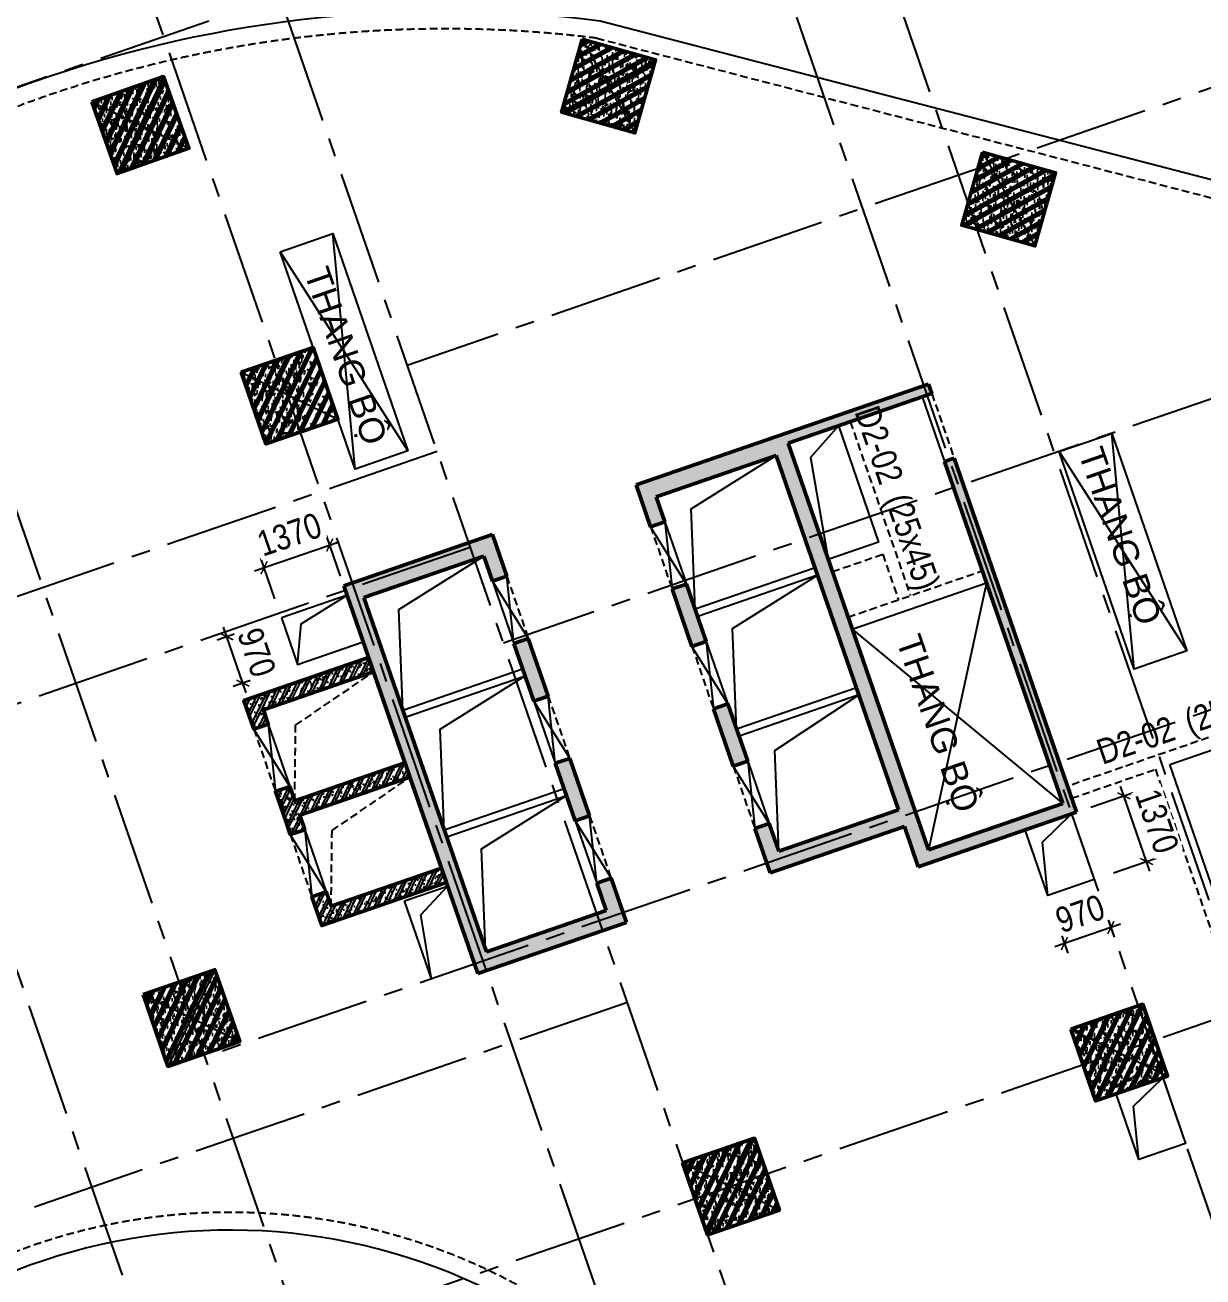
# Model space of a CAD drawing. Header units: millimetres. Extents: x -340714 to 2967022, y -655653 to 62.
# Drawn here: x 1099179 to 1122412, y -313476 to -288770 of the extents above; entities that cross this region are included whole.
import ezdxf
from ezdxf.enums import TextEntityAlignment as Align

# ---------------------------------------------------------------- set-up
doc = ezdxf.new("R2010")
doc.units = ezdxf.units.MM
doc.header["$LTSCALE"] = 100
doc.header["$PDMODE"] = 32
doc.header["$PDSIZE"] = 2.5
doc.linetypes.add('CENTER2', pattern=[1.125, 0.75, -0.125, 0.125, -0.125])
doc.linetypes.add('DASHED', pattern=[4.5, 3, -1.5])
for name, color, linetype in [('A-GLAZ', 135, 'Continuous'), ('ccu11-Khuat', 9, 'DASHED'), ('ccu11-Thay', 7, 'Continuous'), ('ccu12-Hatch', 250, 'Continuous'), ('ccu12-Manh', 8, 'Continuous'), ('ccu12-Text', 31, 'Continuous'), ('ccu12-Truc', 13, 'CENTER2'), ('KC2-DIM', 251, 'Continuous'), ('KT-Hatch', 251, 'Continuous'), ('xref.asix of  podium$0$xref.asix of  podium$0$KT-Hatch', 251, 'Continuous')]:
    doc.layers.add(name, color=color, linetype=linetype)
for name, color, linetype, lineweight in [('ccu12-Tencaukien', 9, 'Continuous', 15), ('KT-Net cot vach', 6, 'Continuous', 50), ('ST_MBDV Cot vach 220805$0$Xref_ST_MBDV Cot vach 30.7.2022$0$KT-Net cot vach', 6, 'Continuous', 50), ('xref.asix of  podium$0$xref.asix of  podium$0$ST_MBDV Cot vach 220805$0$KT-Net cot vach', 6, 'Continuous', 50)]:
    doc.layers.add(name, color=color, linetype=linetype, lineweight=lineweight)
doc.styles.add('Arial', font='arial.ttf', dxfattribs={"width": 0.7})
doc.styles.add('Arial Narrow', font='ARIALN.TTF')
doc.dimstyles.new('ccu12-200', dxfattribs={"dimscale": 200, "dimtxt": 2.5, "dimasz": 1, "dimexe": 1, "dimexo": 2, "dimgap": 1, "dimtad": 1, "dimdec": 0, "dimrnd": 5, "dimdsep": 46, "dimtxsty": 'Arial Narrow', "dimblk": 'ARCHTICK', "dimcen": -1, "dimdle": 1, "dimclrd": 256, "dimclre": 256, "dimclrt": 3, "dimadec": 0, "dimazin": 2, "dimtfac": 0.1, "dimtdec": 0, "dimtmove": 0, "dimatfit": 1, "dimldrblk": 'ARCHTICK', "dimfxl": 1, "dimtvp": 0.8333333333333334, "dimtolj": 1, "dimtzin": 12, "dimarcsym": 0})
pattern_1 = [(49.99999999999999, (550, -550), (286.9040730403014, -25.10085399303804), [30, -330]), (355, (550, -550), (-55.50053344520001, 300.8768534800047), [24, -264]), (100.4514, (573.908672, -552.091736), (231.4037526856086, 275.7758168243814), [25.496076, -280.4568448]), (46.18420000000001, (550, -470), (426.8964194502578, -66.20760573160723), [45, -495]), (96.6356, (585.574698, -475.5173228), (373.8650822194813, 389.6471483601767), [38.2441152, -420.6852]), (351.1842, (550, -470), (373.8647780534509, 389.6474403701299), [36, -396]), (21, (590, -490), (238.7628208473847, -161.0475562661355), [30, -330]), (326.0000000000001, (590, -490), (97.32613276863269, 290.0600180187412), [24, -264]), (71.4514, (609.8968932, -503.4206424), (336.089051432596, 129.012198683981), [25.496076, -280.4568448]), (37.50000000000001, (550, -550), (4.863942126916267, 133.1575415325246), [0, -260.8, 0, -268, 0, -265]), (7.499999999999999, (550, -550), (105.2278149768594, 157.7646847529441), [0, -152.8, 0, -254.8, 0, -101]), (327.5, (460.8, -550), (213.5289744689636, -9.021948693751902), [0, -100, 0, -312, 0, -414]), (317.5, (420.8, -550), (233.2744677369545, 40.04199293292709), [0, -130, 0, -207.2, 0, -294]), (45, (550, -550), (-120.2081528017131, 120.2081528017131), []), (45, (550, -501), (-120.2081528017131, 120.2081528017131), [])]

# ---------------------------------------------------------------- blocks, each defined once
blk = doc.blocks.new('Grid-ST-flat-3')
at = {"layer": 'ccu12-Truc', "ltscale": 30}
for p, q in [((354060.2251921427, -35261.67722702224), (370215.9049475128, -82056.07930523856)), ((352169.7243788355, -35914.36909527634), (368325.4041342058, -82708.77117349271)), ((369404.6687134803, -36752.1382002916), (304555.4537775333, -59141.20830987486)), ((343189.8455156268, -39014.65546948351), (361219.3016763728, -91236.39007851167)), ((340897.6132794917, -39806.04435974167), (359986.9050177329, -95097.55833493307)), ((335415.1609209013, -41698.85077767865), (354504.4526594841, -96990.36475386203)), ((332626.6722212732, -42661.57128335354), (351715.9639600302, -97953.08526004129)), ((371917.5285306431, -44030.56765644263), (347796.6934022299, -52358.24085405765)), ((373810.3320323362, -49513.02102186111), (349695.2078323849, -57838.72253210987)), ((348389.8671523776, -54057.7060485669), (307655.7401533651, -68121.08717252291)), ((375703.1355340295, -54995.47438727947), (343807.6216429826, -66007.34088114498)), ((349042.5590209738, -55948.20686175592), (308308.4320219613, -70011.58798571193)), ((377595.9390357226, -60477.92775269795), (312746.7367284152, -82866.99351539748)), ((352142.8453968058, -64928.08572440384), (311408.718397793, -78991.46684835991))]:
    blk.add_line(p, q, dxfattribs=at)
blk = doc.blocks.new('LOI-B2-T1-PN')
at = {"layer": 'xref.asix of  podium$0$xref.asix of  podium$0$KT-Hatch'}
h = blk.add_hatch(dxfattribs=at)
h.set_pattern_fill('BTCT', color=256, scale=40)
h.set_pattern_definition([(49.99999999999999, (106559.8543703834, -42147.03074568091), (286.9040730403014, -25.10085399303804), [30, -330]), (355, (106559.8543703834, -42147.03074568091), (-55.50053344520001, 300.8768534800047), [24, -264]), (100.4514, (106583.7630423828, -42149.12248168094), (231.4037526856086, 275.7758168243814), [25.496076, -280.4568448]), (46.18420000000001, (106559.8543703834, -42067.03074568091), (426.8964194502578, -66.20760573160723), [45, -495]), (96.6356, (106595.4290683827, -42072.54806848092), (373.8650822194813, 389.6471483601767), [38.2441152, -420.6852]), (351.1842, (106559.8543703834, -42067.03074568091), (373.8647780534509, 389.6474403701299), [36, -396]), (21, (106599.8543703834, -42087.03074568091), (238.7628208473847, -161.0475562661355), [30, -330]), (326.0000000000001, (106599.8543703834, -42087.03074568091), (97.32613276863269, 290.0600180187412), [24, -264]), (71.4514, (106619.751263583, -42100.45138808095), (336.089051432596, 129.012198683981), [25.496076, -280.4568448]), (37.50000000000001, (106559.8543703834, -42147.03074568091), (4.863942126916267, 133.1575415325246), [0, -260.8, 0, -268, 0, -265]), (7.499999999999999, (106559.8543703834, -42147.03074568091), (105.2278149768594, 157.7646847529441), [0, -152.8, 0, -254.8, 0, -101]), (327.5, (106470.6543703842, -42147.03074568091), (213.5289744689636, -9.021948693751902), [0, -100, 0, -312, 0, -414]), (317.5, (106430.6543703842, -42147.03074568091), (233.2744677369545, 40.04199293292709), [0, -130, 0, -207.2, 0, -294]), (45, (106559.8543703834, -42147.03074568091), (-106.0660171779821, 106.0660171779821), []), (45, (106630.5650483834, -42147.03074568091), (-106.0660171779821, 106.0660171779821), [])])
h.paths.add_polyline_path([(49433.6539253759, 3363.971816275036), (49622.70400670532, 3429.241003099829), (52034.40045988176, -3556.159502078313), (48915.07411792118, -4633.101084687049), (48640.94353325653, -3839.090743097011), (45994.24239462416, -4752.85935864388), (45691.49887049559, -3875.972566526849), (45975.07399249251, -3778.068786289543), (46163.59643967624, -4324.117936077528), (48526.72245631355, -3508.253100767964), (46111.76254379738, 3486.599908476695), (43748.63652716007, 2670.735073167132), (43919.09460751142, 2177.008775634924), (43635.51948551449, 2079.104995397851), (43350.84032822016, 2903.668935258873), (49116.86780881311, 4894.379133414477), (49182.13699563954, 4705.32905208366), (46346.38577567588, 3726.291249711998), (49117.0627563874, -4298.884702786105), (51763.76389501977, -3385.116087239236)])
h.paths.add_polyline_path([(45550.82427813101, -2549.2432576383), (45267.24915613409, -2647.147037875606), (44875.63403518673, -1512.846549890004), (45159.20915718179, -1414.942769652931)], flags=17)
h.paths.add_polyline_path([(44734.95944282028, -186.1172410016879), (44451.38432082522, -284.0210212389939), (44059.769199876, 850.2794667466078), (44343.34432187292, 948.1832469836809)], flags=17)
h.paths.add_polyline_path([(42855.74765053194, -4855.010368898511), (42572.17252853501, -4952.914149135584), (42759.82144065562, -5496.433132962091), (40396.69542402017, -6312.297968271887), (37981.73551150213, 682.555040972773), (40344.86152813944, 1498.419876282569), (40516.19314355392, 1002.163412788883), (40799.76826555084, 1100.067193025956), (40514.21557319339, 1927.161298848689), (37583.93931256409, 915.4889030647464), (40227.34137896623, -6741.039390838239), (43157.61763959553, -5729.366995054064)])
h.paths.add_polyline_path([(42431.49793617043, -3626.184840247501), (42147.92281417351, -3724.088620484574), (41756.30769322615, -2589.788132498972), (42039.88281522121, -2491.884352261899)], flags=17)
h.paths.add_polyline_path([(41615.63310086157, -1263.058823610656), (41332.05797886464, -1360.962603847962), (40940.44285791542, -226.6621158623602), (41224.01797991234, -128.7583356250543)], flags=17)
at = {"ltscale": 0.5}
for points in [[(47338.89869169029, 4068.954476753715), (48131.91931109934, 1771.995990066498), (47139.40639508481, 1429.33276302478)], [(46878.6754889877, 1265.261452838255), (44515.54947235039, 449.3966175308451)], [(46927.62737910624, 1123.473891840084), (44564.50136246951, 307.6090565305785)], [(47612.56603217928, 58.84123054385418), (50259.30912839307, 972.4882855381584)], [(38748.64845669374, -1538.783414665668), (41111.77447333024, -722.918579354824)], [(38797.6003468124, -1680.570975663897), (41160.72636344936, -864.7061403541593)], [(47694.5403242968, -1097.86456379859), (45331.41430765949, -1913.729399106058)], [(47743.49221441534, -1239.652124796819), (45380.36619777861, -2055.516960106383)], [(39564.51329200342, -3901.909431302338), (41927.63930863992, -3086.044595991494)], [(39613.46518212208, -4043.696992300509), (41976.59119875904, -3227.832156990771)]]:
    blk.add_lwpolyline(points, dxfattribs=at)
at = {"layer": 'ccu11-Khuat', "ltscale": 0.5}
blk.add_line((47575.21129335393, 4150.540960284707), (48759.82455109793, 719.3471057733987), dxfattribs=at)
at = {"layer": 'ccu11-Khuat', "color": 6, "ltscale": 0.5}
for points in [[(49182.13699563779, 4705.32905208302), (49622.70400670532, 3429.241003099829)], [(43635.51948551554, 2079.104995394358), (44059.76919987681, 850.2794667433482)], [(40799.76826555084, 1100.067193025956), (41224.01797991234, -128.7583356250543)], [(44451.38432082545, -284.021021238761), (44875.63403518684, -1512.846549889771)], [(41615.63310086331, -1263.058823609666), (42039.88281522482, -2491.884352260677)], [(45267.2491561342, -2647.147037875839), (45691.49887049431, -3875.972566527314)], [(42431.49793617043, -3626.184840247501), (42855.74765053194, -4855.010368898511)]]:
    blk.add_lwpolyline(points, dxfattribs=at)
at = {"layer": 'ccu11-Khuat', "ltscale": 0.5}
for points in [[(47220.99287861574, 1193.020161361084), (48213.49494131166, 1535.679641314899), (48523.45610908035, 637.753493136086)], [(47530.99040205299, 295.1575790462084), (50177.73349826678, 1208.804634040513)]]:
    blk.add_lwpolyline(points, dxfattribs=at)
at = {"layer": 'ccu11-Thay', "color": 6, "ltscale": 0.5}
for points in [[(48993.08691430825, 4640.059865258751), (49433.6539253759, 3363.971816275036)], [(43919.09460751223, 2177.00877563213), (44343.34432187374, 948.1832469808869)], [(40516.19314355392, 1002.163412788883), (40940.44285791542, -226.6621158623602)], [(44734.95944282215, -186.1172410009895), (45159.20915718377, -1414.942769652233)], [(41332.05797886639, -1360.96260384674), (41756.30769322789, -2589.788132497983)], [(45550.82427813089, -2549.243257638416), (45975.07399249123, -3778.068786290009)], [(42147.92281417351, -3724.088620484574), (42572.17252853501, -4952.914149135817)]]:
    blk.add_lwpolyline(points, dxfattribs=at)
at = {"layer": 'ccu12-Manh', "ltscale": 0.5}
for points in [[(47338.89869286143, 4068.954477158084), (46789.07728632737, 3442.4951602121), (47139.40639186185, 1429.332772359427)], [(44515.54947235144, 449.3966175284586), (44435.81742290547, 2433.754679562117), (46111.76254379726, 3486.599908476754)], [(38748.64845669363, -1538.783414665726), (38668.91640724766, 445.5746473679319), (40344.86152813944, 1498.419876282569)], [(45331.41430766054, -1913.729399108444), (45251.68225821457, 70.62866292521358), (46927.62737910636, 1123.473891839851)], [(50259.30897807376, 972.4882336484152), (49117.0627563874, -4298.884702786105)], [(47612.76617613004, 58.91031958063832), (51763.76389501977, -3385.116087239236)], [(39564.51329200331, -3901.909431302396), (39484.78124255734, -1917.551369268738), (41160.72636344912, -864.7061403541011)], [(46163.59643967694, -4324.117936080089), (46083.86439023097, -2339.759874046431), (47743.4922144158, -1239.652124796703)], [(40380.37812731275, -6265.035447939124), (40300.64607786678, -4280.677385905467), (41976.59119875857, -3227.832156990829)]]:
    blk.add_lwpolyline(points, dxfattribs=at)
at = {"layer": 'KC2-DIM', "ltscale": 0.5}
for points in [[(44343.3443218735, 948.1832469813526), (43635.51948551519, 2079.104995394708)], [(43919.094607512, 2177.008775632479), (44059.76919987658, 850.2794667436974)], [(40516.19314355392, 1002.163412788883), (41224.01797991246, -128.7583356250543)], [(40940.44285791542, -226.6621158623602), (40799.76826555096, 1100.067193025956)], [(44734.95944282203, -186.1172410005238), (44875.63403518661, -1512.846549889422)], [(45159.20915718342, -1414.942769651767), (44451.38432082511, -284.0210212384118)], [(41332.05797886325, -1360.962603847729), (42039.88281522179, -2491.884352261666)], [(41756.30769322475, -2589.788132498972), (41615.63310086029, -1263.058823610656)], [(45975.07399249112, -3778.068786289659), (45267.24915613385, -2647.147037875489)], [(45550.82427813066, -2549.243257637951), (45691.49887049408, -3875.972566526965)], [(42572.1725285307, -4952.914149136806), (42431.49793616624, -3626.18484024849)], [(42147.9228141692, -3724.088620485563), (42855.74765052774, -4855.0103688995)]]:
    blk.add_lwpolyline(points, dxfattribs=at)
at = {"layer": 'xref.asix of  podium$0$xref.asix of  podium$0$ST_MBDV Cot vach 220805$0$KT-Net cot vach', "extrusion": (-3.35282951705558e-09, 1.998521292752062e-08, 0.9999999999999999)}
for p, q in [((49116.86780881311, 4894.379133414477), (43350.84032822016, 2903.668935258873)), ((49182.13699563954, 4705.32905208366), (46346.38577567588, 3726.291249711998)), ((46346.38577567588, 3726.291249711998), (49117.0627563874, -4298.884702786105)), ((46111.76254379738, 3486.599908476695), (43748.63652716007, 2670.735073167132)), ((48526.72245631355, -3508.253100767964), (46111.76254379738, 3486.599908476695)), ((51763.76389501977, -3385.116087239236), (49433.6539253759, 3363.971816275036)), ((52034.40045988176, -3556.159502078313), (49622.70400670532, 3429.241003099829)), ((40514.21557319339, 1927.161298848689), (37583.93931256409, 915.4889030647464)), ((40799.76826555084, 1100.067193025956), (40514.21557319339, 1927.161298848689)), ((40344.86152813944, 1498.419876282569), (37981.73551150213, 682.555040972773)), ((40516.19314355392, 1002.163412788883), (40344.86152813944, 1498.419876282569)), ((37583.93931256409, 915.4889030647464), (40227.34137896623, -6741.039390838239)), ((37981.73551150213, 682.555040972773), (40396.69542402017, -6312.297968271887)), ((49117.0627563874, -4298.884702786105), (51763.76389501977, -3385.116087239236)), ((46163.59643967624, -4324.117936077528), (48526.72245631355, -3508.253100767964)), ((48915.07411792118, -4633.101084687049), (52034.40045988176, -3556.159502078313)), ((45691.49887049559, -3875.972566526849), (45994.24239462416, -4752.85935864388)), ((45975.07399249251, -3778.068786289543), (46163.59643967624, -4324.117936077528)), ((45994.24239462416, -4752.85935864388), (48640.94353325653, -3839.090743097011)), ((48915.07411792118, -4633.101084687049), (48640.94353325653, -3839.090743097011)), ((43157.61763959553, -5729.366995054064), (42855.74765053194, -4855.010368898511)), ((42759.82144065562, -5496.433132962091), (42572.17252853501, -4952.914149135584)), ((40396.69542402017, -6312.297968271887), (42759.82144065562, -5496.433132962091)), ((40227.34137896623, -6741.039390838239), (43157.61763959553, -5729.366995054064))]:
    blk.add_line(p, q, dxfattribs=at)
at = {"layer": 'xref.asix of  podium$0$xref.asix of  podium$0$ST_MBDV Cot vach 220805$0$KT-Net cot vach', "color": 6, "extrusion": (-3.35282951705558e-09, 1.998521292752062e-08, 0.9999999999999999)}
for p, q in [((49182.13699563954, 4705.32905208366), (49116.86780881311, 4894.379133414477)), ((43350.84032822016, 2903.668935258873), (43635.51948551449, 2079.104995397851)), ((43748.63652716007, 2670.735073167132), (43919.09460751142, 2177.008775634924)), ((44059.769199876, 850.2794667466078), (44451.38432082522, -284.0210212389939)), ((44343.34432187292, 948.1832469836809), (44734.95944282028, -186.1172410016879)), ((41332.05797886464, -1360.962603847962), (40940.44285791542, -226.6621158623602)), ((41615.63310086157, -1263.058823610656), (41224.01797991234, -128.7583356250543)), ((45159.20915718179, -1414.942769652931), (45550.82427813101, -2549.2432576383)), ((44875.63403518673, -1512.846549890004), (45267.24915613409, -2647.147037875606)), ((42147.92281417351, -3724.088620484574), (41756.30769322615, -2589.788132498972)), ((42431.49793617043, -3626.184840247501), (42039.88281522121, -2491.884352261899))]:
    blk.add_line(p, q, dxfattribs=at)
at = {"layer": 'xref.asix of  podium$0$xref.asix of  podium$0$ST_MBDV Cot vach 220805$0$KT-Net cot vach', "color": 6}
for p, q in [((49433.6539253759, 3363.971816275036), (49622.70400670532, 3429.241003099829)), ((43919.09460751142, 2177.008775634924), (43635.51948551449, 2079.104995397851)), ((40799.76826555084, 1100.067193025956), (40516.19314355392, 1002.163412788883)), ((44343.34432187292, 948.1832469836809), (44059.769199876, 850.2794667466078)), ((41224.01797991234, -128.7583356250543), (40940.44285791542, -226.6621158623602)), ((44734.95944282028, -186.1172410016879), (44451.38432082522, -284.0210212389939)), ((41615.63310086157, -1263.058823610656), (41332.05797886464, -1360.962603847962)), ((45159.20915718179, -1414.942769652931), (44875.63403518673, -1512.846549890004)), ((42039.88281522121, -2491.884352261899), (41756.30769322615, -2589.788132498972)), ((45550.82427813101, -2549.2432576383), (45267.24915613409, -2647.147037875606)), ((42431.49793617043, -3626.184840247501), (42147.92281417351, -3724.088620484574)), ((42855.74765053194, -4855.010368898511), (42572.17252853501, -4952.914149135584))]:
    blk.add_line(p, q, dxfattribs=at)
at = {"layer": 'xref.asix of  podium$0$xref.asix of  podium$0$ST_MBDV Cot vach 220805$0$KT-Net cot vach'}
blk.add_line((45975.07399249251, -3778.068786289543), (45691.49887049559, -3875.972566526849), dxfattribs=at)
blk = doc.blocks.new('LOI-KD-PN')
at = {"layer": 'KT-Hatch'}
h = blk.add_hatch(dxfattribs=at)
h.set_pattern_fill('BTCT', color=256, scale=40, angle=19.0471379539965)
h.set_pattern_definition([(69.04713795399645, (-1438.872973347316, -2076.931861215679), (279.3877533547662, 69.903385280477), [29.99999999999995, -329.9999999999992]), (14.04713795399642, (-1438.872973347316, -2076.931861215679), (-150.6518396180941, 266.2915946709811), [23.99999999999998, -263.9999999999996]), (119.4985379539964, (-1415.590661877999, -2071.106577622413), (128.7361747717527, 336.1948768307957), [25.49607599999999, -280.4568447999998]), (65.2313379539965, (-1464.980648078723, -2001.311828683713), (425.1305970221304, 76.73314454503654), [45, -495]), (115.6827379539964, (-1429.553094464587, -1994.917422253522), (226.2363583837528, 490.3234749361438), [38.24411519999982, -420.6851999999986]), (10.23133795399642, (-1464.980648078723, -2001.311828683713), (226.2359755744279, 490.3236516953235), [35.99999999999979, -395.9999999999983]), (40.04713795399648, (-1420.643713129917, -2007.16299945116), (278.2478686892407, -74.31099224333835), [30, -330]), (345.0471379539965, (-1420.643713129917, -2007.16299945116), (-2.662340959559013, 305.9413376994765), [24, -264]), (90.49853795399622, (-1397.456394660519, -2013.355596939393), (275.5857060422185, 231.6301287124563), [25.496076, -280.4568447999999]), (56.54713795399648, (-1438.872973347316, -2076.931861215679), (-38.85777900570817, 127.4545480190627), [0, -260.7999999999999, 0, -267.9999999999999, 0, -264.9999999999999]), (26.54713795399645, (-1438.872973347316, -2076.931861215679), (47.98077147784923, 183.4678019936752), [0, -152.8, 0, -254.8, 0, -101]), (346.5471379539965, (-1523.189309620531, -2106.041918540839), (204.7826262224386, 61.15631196729441), [0, -99.99999999999955, 0, -311.9999999999982, 0, -413.9999999999982]), (336.5471379539965, (-1560.999325886602, -2119.095755906426), (207.4352439007965, 113.9778841873155), [0, -129.9999999999998, 0, -207.1999999999998, 0, -293.9999999999995]), (64.04713795399645, (-1438.872973347316, -2076.931861215679), (-134.8731593255321, 65.64473241281163), []), (64.04713795399645, (-1372.033676213352, -2053.855718950159), (-134.8731593255321, 65.64473241281163), [])])
h.paths.add_polyline_path([(-25413.34261105466, 16274.23071733973), (-27870.99366831291, 15425.73128858348), (-27675.18610782945, 14858.58104459388), (-27391.61098583438, 14956.48482483561), (-27489.51476607635, 15240.05994683038), (-25315.43883078266, 15990.65559535031), (-24695.38155591837, 14194.6798227164), (-26869.45749121206, 13444.08417419653), (-26967.36127145379, 13727.65929619136), (-27250.93639344862, 13629.75551594963), (-27055.12883296516, 13062.60527195997), (-26957.22505272343, 12779.03014996514), (-26673.6499307286, 12876.93393020687), (-26771.55371097033, 13160.5090522017), (-24597.47777567664, 13911.10470072157), (-23977.42050081235, 12115.12892808771), (-26151.49643610604, 11364.53327956778), (-26249.40021634777, 11648.10840156261), (-26532.9753383426, 11550.20462132094), (-26337.16777785914, 10983.05437733122), (-23879.51672060112, 11831.55380608741)])
at = {"layer": 'ccu11-Khuat', "ltscale": 0.5}
blk.add_lwpolyline([(-26869.46115556895, 13444.08291304007), (-26852.08194162301, 14939.86494112149), (-25315.44249516842, 15990.6543341839)], dxfattribs=at)
at = {"layer": 'ccu11-Khuat', "color": 6, "ltscale": 0.5, "elevation": 1.490472173669433e-05}
for points in [[(-27675.18610782991, 14858.58104459493), (-27250.93639346841, 13629.75551594392)], [(-26957.22505272459, 12779.03014996595), (-26532.97533836332, 11550.20462131494)]]:
    blk.add_lwpolyline(points, dxfattribs=at)
at = {"layer": 'ccu11-Khuat', "ltscale": 0.5, "elevation": 1.490472173669433e-05}
blk.add_lwpolyline([(-26151.49656958575, 11364.52179133985), (-26134.11735563958, 12860.30381942121), (-24597.47790918523, 13911.09321248368)], dxfattribs=at)
at = {"layer": 'ccu11-Thay', "color": 6, "ltscale": 0.5, "elevation": 1.490472173669433e-05}
for points in [[(-27391.61098583299, 14956.4848248327), (-26967.36127147148, 13727.65929618146)], [(-26673.6499307279, 12876.93393020373), (-26249.4002163664, 11648.10840155248)]]:
    blk.add_lwpolyline(points, dxfattribs=at)
at = {"layer": 'KC2-DIM', "ltscale": 0.5, "elevation": 1.490472173669433e-05}
for points in [[(-26967.36127147195, 13727.65929618193), (-27675.18610783014, 14858.58104459528)], [(-27391.61098583345, 14956.48482483305), (-27250.93639346887, 13629.75551594427)], [(-26673.64993072813, 12876.93393020408), (-26532.97533836355, 11550.20462131529)], [(-26249.40021636663, 11648.10840155295), (-26957.22505272483, 12779.0301499663)]]:
    blk.add_lwpolyline(points, dxfattribs=at)
at = {"layer": 'ST_MBDV Cot vach 220805$0$Xref_ST_MBDV Cot vach 30.7.2022$0$KT-Net cot vach', "elevation": 1.490472173669433e-05}
blk.add_lwpolyline([(-25413.34261105466, 16274.23071733973), (-27870.99366831291, 15425.73128858348), (-27675.18610782945, 14858.58104459388), (-27391.61098583438, 14956.48482483561), (-27489.51476607635, 15240.05994683038), (-25315.43883078266, 15990.65559535031), (-24695.38155591837, 14194.6798227164), (-26869.45749121206, 13444.08417419653), (-26967.36127145379, 13727.65929619136), (-27250.93639344862, 13629.75551594963), (-27055.12883296516, 13062.60527195997), (-26957.22505272343, 12779.03014996514), (-26673.6499307286, 12876.93393020687), (-26771.55371097033, 13160.5090522017), (-24597.47777567664, 13911.10470072157), (-23977.42050081235, 12115.12892808771), (-26151.49643610604, 11364.53327956778), (-26249.40021634777, 11648.10840156261), (-26532.9753383426, 11550.20462132094), (-26337.16777785914, 10983.05437733122), (-23879.51672060112, 11831.55380608741)], close=True, dxfattribs=at)
at = {"layer": 'xref.asix of  podium$0$xref.asix of  podium$0$ST_MBDV Cot vach 220805$0$KT-Net cot vach', "color": 6}
for p, q in [((-27391.61098583392, 14956.4848248355, 1.490472173669433e-05), (-27675.18610783084, 14858.58104459842, 1.490472173669433e-05)), ((-26967.36127147241, 13727.65929618425, 1.490472173669433e-05), (-27250.93639346934, 13629.75551594718, 1.490472173669433e-05))]:
    blk.add_line(p, q, dxfattribs=at)
blk = doc.blocks.new('*U151')
h = blk.add_hatch()
h.set_pattern_fill('VATLIEU04', color=250, scale=40, style=0, pattern_type=2)
h.set_pattern_definition(pattern_1)
h.paths.add_polyline_path([(-475, 475), (1025, 475), (1025, -1025), (-475, -1025)])
at = {"color": 6, "ltscale": 0.25}
blk.add_lwpolyline([(-475, 475), (1025, 475), (1025, -1025), (-475, -1025)], close=True, dxfattribs=at)
at = {"layer": 'Defpoints', "linetype": 'ByBlock', "ltscale": 30}
for p, q in [((1025, 475), (-475, -1025)), ((-475, 475), (1025, -1025))]:
    blk.add_line(p, q, dxfattribs=at)
blk = doc.blocks.new('*U160')
h = blk.add_hatch()
h.set_pattern_fill('VATLIEU04', color=250, scale=40, style=0, pattern_type=2)
h.set_pattern_definition(pattern_1)
h.paths.add_polyline_path([(-475, 475), (1025, 475), (1025, -1025), (-475, -1025)])
at = {"color": 6, "ltscale": 0.25}
blk.add_lwpolyline([(-475, 475), (1025, 475), (1025, -1025), (-475, -1025)], close=True, dxfattribs=at)
at = {"layer": 'Defpoints', "linetype": 'ByBlock', "ltscale": 30}
for p, q in [((1025, 475), (-475, -1025)), ((-475, 475), (1025, -1025))]:
    blk.add_line(p, q, dxfattribs=at)
blk = doc.blocks.new('MBDVCOTVACH-T2-T6-PN')
at = {"layer": 'ccu12-Hatch', "ltscale": 0.5}
h = blk.add_hatch(dxfattribs=at)
h.set_pattern_fill('BETONG', color=256, scale=50, pattern_type=2)
h.set_pattern_definition([(0, (-1923553.406636358, 300749.4537652719), (0, 259.8076212), [6.25, -143.75]), (0, (-1923553.406636358, 300760.2790828219), (0, 259.8076212), [6.25, -143.75]), (120, (-1923553.406636358, 300749.4537652719), (-225.0000000560045, -129.9038105999999), [6.249999999999998, -143.7499999999999]), (120, (-1923544.031636358, 300754.866424072), (-225.0000000560045, -129.9038105999999), [6.249999999999998, -143.7499999999999]), (0, (-1923478.406636358, 300879.3575758719), (0, 259.8076212), [6.25, -143.75]), (0, (-1923478.406636358, 300890.1828934219), (0, 259.8076212), [6.25, -143.75]), (120, (-1923478.406636358, 300879.3575758719), (-225.0000000560045, -129.9038105999999), [6.249999999999998, -143.7499999999999]), (120, (-1923469.031636358, 300884.7702346719), (-225.0000000560045, -129.9038105999999), [6.249999999999998, -143.7499999999999]), (59.99999999999999, (-1923547.156636358, 300749.4537652719), (-225.0000000560045, 129.9038106), [6.25, -143.75]), (59.99999999999999, (-1923556.531636358, 300754.866424072), (-225.0000000560045, 129.9038106), [6.25, -143.75]), (59.99999999999999, (-1923472.156636358, 300619.5499546719), (-225.0000000560045, 129.9038106), [6.25, -143.75]), (59.99999999999999, (-1923481.531636358, 300624.962613472), (-225.0000000560045, 129.9038106), [6.25, -143.75]), (45, (-1923553.406636358, 300749.4537652719), (-53.03300858899107, 53.03300858899107), []), (49.99999999999999, (-1923553.406636358, 300749.4537652719), (358.6300913003767, -31.37606749129755), [37.5, -412.5]), (355, (-1923553.406636358, 300749.4537652719), (-69.3756668065, 376.0960668500059), [30, -330]), (100.4514, (-1923523.520796358, 300746.8390952719), (289.2546908570108, 344.7197710304768), [31.870095, -350.571056]), (46.18420000000001, (-1923553.406636358, 300849.4537652719), (533.6205243128222, -82.75950716450905), [56.25, -618.75]), (96.6356, (-1923508.938263858, 300842.557111772), (467.3313527743517, 487.0589354502209), [47.805144, -525.8565]), (351.1842, (-1923553.406636358, 300849.4537652719), (467.3309725668136, 487.0593004626623), [45, -495]), (21, (-1923503.406636358, 300824.4537652719), (298.4535260592309, -201.3094453326694), [37.5, -412.5]), (326.0000000000001, (-1923503.406636358, 300824.4537652719), (121.6576659607909, 362.5750225234265), [30, -330]), (71.4514, (-1923478.535519858, 300807.6779622719), (420.111314290745, 161.2652483549762), [31.870095, -350.571056]), (37.50000000000001, (-1923553.406636358, 300749.4537652719), (6.079927658645334, 166.4469269156558), [0, -326, 0, -335, 0, -331.25]), (7.499999999999999, (-1923553.406636358, 300749.4537652719), (131.5347687210743, 197.2058559411801), [0, -191, 0, -318.5, 0, -126.25]), (327.5, (-1923664.906636358, 300749.4537652719), (266.9112180862045, -11.27743586718988), [0, -125, 0, -390, 0, -517.5]), (317.5, (-1923714.906636358, 300749.4537652719), (291.5930846711931, 50.05249116615887), [0, -162.5, 0, -259, 0, -367.5])])
edge = h.paths.add_edge_path()
edge.add_arc((4097.65261828457, -8624.055242631817), 750, 0, 360)
edge = h.paths.add_edge_path()
edge.add_arc((1410.005177336978, -253.7429474530509), 750, 0, 360)
edge = h.paths.add_edge_path()
edge.add_arc((101636.8044801299, -32126.61616641039), 750, 0, 360)
edge = h.paths.add_edge_path()
edge.add_arc((54389.03565472178, -32051.75711834745), 750, 0, 360)
at = {"layer": 'KT-Net cot vach'}
for name, p, rotation in [('*U151', (42617.06634774548, 11115.84079899138), 344.2212204098554), ('*U151', (33220.94150426495, 10173.40535833163, -5.460167990958831e-05), 19.35977521795311), ('*U160', (50507.94334054622, 8886.103875764413), 344.2212204098554), ('*U151', (36164.08893354633, 4835.222883307375, 0.003742682589996882), 19.04713795399666), ('*U151', (34229.5406683262, -7447.579368080595), 19.04713795399666), ('*U151', (52528.30691644386, -8127.581932688248), 19.04713795399666), ('*U151', (44871.77846938628, -10770.9840538142), 19.04713795399666)]:
    blk.add_blockref(name, p, dxfattribs=dict(at, rotation=rotation))
blk = doc.blocks.new('*U712')
at = {"layer": 'ccu12-Tencaukien', "color": 8, "ltscale": 10000}
blk.add_line((360.6565736538532, -155.3215232637356), (354.4065714950475, -155.3215232637356), dxfattribs=at)
at = {"layer": 'ccu12-Text', "color": 2, "style": 'Arial Narrow', "width": 0.8}
blk.add_attdef('SH', text='', height=300, dxfattribs=at).set_placement((275.6048113084853, 5.864471777974813), align=Align.BOTTOM_RIGHT)
at = {"layer": 'ccu12-Text', "color": 31, "style": 'Arial Narrow', "width": 0.8}
for tag, p in [('(', (507.5315725744504, -75.41116959831947)), ('KT', (632.605666770517, -75.41116959831947)), (')', (962.8971199221714, -75.41116959831947))]:
    blk.add_attdef(tag, text='', height=250, dxfattribs=at).set_placement(p, align=Align.BOTTOM_LEFT)
blk = doc.blocks.new('MBKC-T2-PN')
at = {"layer": 'ccu11-Khuat', "ltscale": 0.5}
for p, q in [((51938.88660044433, -3279.506708112953, -2.677769264985028e-08), (53593.07500439906, -2708.401256972225, -2.677769264985028e-08)), ((53593.07500439906, -2708.401256972284, -2.677769264985028e-08), (57068.67228350672, -12775.35597488185, -2.677769264985028e-08))]:
    blk.add_line(p, q, dxfattribs=at)
at = {"layer": 'ccu11-Khuat', "ltscale": 0.5, "elevation": -2.677769264985028e-08}
blk.add_lwpolyline([(57386.55828894489, -12930.04420790478), (65794.96816600184, -10027.05643183063, 0.260495241581582), (69736.50495830015, -12426.6161779894), (99368.00793614518, -12426.6161779894, -0.2609853684017961), (101894.5837610736, -14307.26193159987), (105248.9736585456, -29866.61846812873, -0.450430548376512), (100589.6931814908, -35326.6158653514), (55455.61416863091, -35326.6158653514, -0.3270381078692864), (50922.90468503162, -31997.94642836676), (46413.0024276413, -18965.37748569861, 0.4276044270060953), (30445.87231722521, -12504.80555859185), (12824.43251889106, -18584.35473983688, -0.1315578741241553), (10225.70651983377, -18473.84767023224), (9061.065310114762, -18020.38528109412, -0.1846755877232493), (7455.469289202709, -16623.04162249499), (2976.957835427951, -9107.263866643538, -0.02202630655640508), (-406.9169527585618, -3413.254662496154, -0.399242345885018), (1800.966408062493, 257.1217708188342), (31224.41949791997, 10401.15608117677, -0.1203839840985261), (42572.85465626395, 11719.39024886949), (58379.85115727969, 7611.132730447047, -0.2258253160871416), (60186.44089432061, 5977.409135053749), (62085.54238365032, 488.0873970090761), (51857.30011690897, -3043.19410645077)], format="xyb", dxfattribs=at)
at = {"layer": 'ccu11-Thay', "ltscale": 0.5}
blk.add_line((57352.23414110253, -12677.41437328281, -2.677769264985028e-08), (53876.64994175569, -2610.497540476616, -2.677769264985028e-08), dxfattribs=at)
at = {"layer": 'ccu11-Thay', "elevation": -2.677769264985028e-08}
blk.add_lwpolyline([(31106.50862324028, 10730.72166345781, -0.1205795836710196), (42638.87427653908, 12063.859528495), (58473.93031160696, 7948.309303218033, -0.2272385897093211), (60513.964432284, 6101.209794561379), (65878.81921774126, -9405.815059417277, 0.2908633368540378), (69743.13952882006, -12076.6161779894), (99390.07919017388, -12076.6161779894, -0.2655275921417467), (102229.2245215473, -14198.71881677723), (105593.7353260962, -29805.02123810095, -0.4513714951595503), (100592.7770390881, -35676.6158653514), (55455.39553553029, -35676.6158653514, -0.3267809868965265), (50590.57907296135, -32107.86789232772), (46084.8424524439, -19087.33667168533, 0.427810969143063), (30575.2745344413, -12830.40558466513), (12920.16765186726, -18921.57020124164, -0.1330764012900887), (10109.49357222929, -18804.19336872117), (8937.306803341722, -18347.79305564612, -0.183720991931343), (7150.621857264778, -16795.18900673359), (2680.126648878446, -9292.86400619999, -0.02215701127767281), (-737.5723420327995, -3537.213185448665, -0.4024491153328594), (1696.95094252727, 591.477936539799), (31106.50862324028, 10730.72166345781)], format="xyb", dxfattribs=at)
at = {"layer": 'ccu11-Thay', "ltscale": 0.5, "elevation": -2.677769264985028e-08}
for points in [[(36326.23873878829, 7506.43729138776), (37366.01418607589, 7865.417818935297), (38847.78814543504, 3573.507636804774), (37808.01269812882, 3214.527109137678), (36326.23873885139, 7506.43729128933)], [(51692.53167680511, 3562.518476067926), (52732.30712404242, 3921.499003607139), (54214.08108338737, -370.4111784178531), (53174.30563664204, -729.3917119699181), (51691.82223469182, 3564.573350064806)]]:
    blk.add_lwpolyline(points, dxfattribs=at)
blk.add_lwpolyline([(53876.64994175569, -2610.497540476616), (62167.30062233959, 251.7665476900875), (65551.80771612958, -9531.095751609828, 0.01583995471846688), (65676.43652472645, -9803.499076742737), (57352.23414110253, -12677.41437328281)], format="xyb", dxfattribs=at)
at = {"layer": 'KC2-DIM', "ltscale": 0.5, "elevation": -2.677769264985028e-08}
for points in [[(37808.01269809715, 3214.527109471092), (37366.01418611826, 7865.417818743153)], [(36326.23873884883, 7506.437291296781), (38847.78814537427, 3573.507636896218)], [(53174.30563605088, -729.3917057502549), (52732.30712404242, 3921.499003607139)], [(51691.39134152955, 3564.297088221414), (54214.081083328, -370.4111783251865)]]:
    blk.add_lwpolyline(points, dxfattribs=at)
blk = doc.blocks.new('_ARCHTICK')
at = {"color": 0, "linetype": 'ByBlock', "const_width": 0.15}
blk.add_lwpolyline([(-0.5, -0.5), (0.5, 0.5)], dxfattribs=at)
blk = doc.blocks.new('*D1080')
at = {"layer": 'Defpoints', "color": 0, "ltscale": 0.5, "transparency": 16777216}
for p in [(35277.77646927144, -92.29367870429269), (36670.77104061307, -637.5480288270628, -4.460022289325165e-05)]:
    blk.add_point(p, dxfattribs=at)
at = {"layer": 'KC2-DIM', "lineweight": -2, "ltscale": 0.5, "transparency": 16777216}
for p, q in [((35976.11530315918, 148.8065071858036), (35088.72638879543, -157.5628680053542)), ((35659.60123507438, -1198.236673795283), (35212.50727997038, 96.7564017717068)), ((36292.67087966107, -768.086407429184), (35405.28196529732, -1074.455782620345))]:
    blk.add_line(p, q, dxfattribs=at)
at = {"layer": 'KC2-DIM', "lineweight": -2, "ltscale": 0.5, "transparency": 16777216, "xscale": 200, "yscale": 200, "zscale": 200}
for p, rotation in [((35277.77646927144, -92.29367870429269), 109.0471387035677), ((35594.33204577332, -1009.186593319284), 289.0471387035677)]:
    blk.add_blockref('_ARCHTICK', p, dxfattribs=dict(at, rotation=rotation))
at = {"layer": 'KC2-DIM', "color": 3, "ltscale": 0.5, "transparency": 16777216, "insert": (35866.41399904252, -402.1592342416861), "char_height": 500, "attachment_point": 5, "rotation": 289.0471387035677, "style": 'Arial Narrow', "bg_fill": 3, "box_fill_scale": 1.1, "bg_fill_color": 256, "bg_fill_true_color": 13158600, "bg_fill_transparency": 0}
blk.add_mtext('\\A1;970', dxfattribs=at)
at = {"layer": 'Defpoints', "color": 0, "ltscale": 0.5, "transparency": 16777216}
blk.add_point((36354.21546411118, 279.3448857879266, -4.460022289325165e-05), dxfattribs=at)
blk = doc.blocks.new('*D1081')
at = {"layer": 'Defpoints', "color": 0, "ltscale": 0.5, "transparency": 16777216}
for p in [(37649.20851012715, 726.4387906303746, -4.460022289325166e-05), (36354.21546411118, 279.3448857879266, -4.460022289325165e-05)]:
    blk.add_point(p, dxfattribs=at)
at = {"layer": 'KC2-DIM', "lineweight": -2, "ltscale": 0.5, "transparency": 16777216}
for p, q in [((35822.63927770956, 1206.191492404334), (37495.73248828552, 1783.823765398463)), ((37518.67014197547, 1104.53895519037), (37241.41322192968, 1907.604663602622)), ((36223.67709595951, 657.445050347922), (35946.42017591372, 1460.510758760174))]:
    blk.add_line(p, q, dxfattribs=at)
at = {"layer": 'KC2-DIM', "lineweight": -2, "ltscale": 0.5, "transparency": 16777216, "xscale": 200, "yscale": 200, "zscale": 200}
for p, rotation in [((37306.68240600552, 1718.554581322624), 19.04713711995009), ((36011.68935998956, 1271.460676480176), 199.0471371199501)]:
    blk.add_blockref('_ARCHTICK', p, dxfattribs=dict(at, rotation=rotation))
at = {"layer": 'KC2-DIM', "color": 3, "ltscale": 0.5, "transparency": 16777216, "insert": (36510.6049931223, 1925.367374528221), "char_height": 500, "attachment_point": 5, "rotation": 19.04713711995009, "style": 'Arial Narrow', "bg_fill": 3, "box_fill_scale": 1.1, "bg_fill_color": 256, "bg_fill_true_color": 13158600, "bg_fill_transparency": 0}
blk.add_mtext('\\A1;1370', dxfattribs=at)
at = {"layer": 'Defpoints', "color": 0, "ltscale": 0.5, "transparency": 16777216}
blk.add_point((37306.68240600552, 1718.554581322624), dxfattribs=at)
blk = doc.blocks.new('*D1078')
at = {"layer": 'Defpoints', "color": 0, "ltscale": 0.5, "transparency": 16777216}
for p in [(52971.11134403659, -3232.756466611028), (51939.87139653671, -3588.793042837064, -1.568841413467194e-08), (52386.96934622456, -4883.787144428177, -1.568841413467194e-08)]:
    blk.add_point(p, dxfattribs=at)
at = {"layer": 'KC2-DIM', "lineweight": -2, "ltscale": 0.5, "transparency": 16777216}
for p, q in [((52317.97122961347, -3458.253714558859), (53160.16126057497, -3167.486802471925)), ((53483.47895786355, -4716.800484740523), (52905.84167989748, -3043.706550072648)), ((52765.06917930132, -4753.247816149973), (53607.25921026283, -4462.480904063039))]:
    blk.add_line(p, q, dxfattribs=at)
at = {"layer": 'KC2-DIM', "lineweight": -2, "ltscale": 0.5, "transparency": 16777216, "xscale": 200, "yscale": 200, "zscale": 200}
for p, rotation in [((52971.11134403659, -3232.756466611028), 109.0472826137287), ((53418.20929372445, -4527.750568202142), 289.0472826137287)]:
    blk.add_blockref('_ARCHTICK', p, dxfattribs=dict(at, rotation=rotation))
at = {"layer": 'KC2-DIM', "color": 3, "ltscale": 0.5, "transparency": 16777216, "insert": (53625.01968720774, -3731.671534699753), "char_height": 500, "attachment_point": 5, "rotation": 289.0472826137287, "style": 'Arial Narrow', "bg_fill": 3, "box_fill_scale": 1.1, "bg_fill_color": 256, "bg_fill_true_color": 13158600, "bg_fill_transparency": 0}
blk.add_mtext('\\A1;1370', dxfattribs=at)
blk = doc.blocks.new('*D1079')
at = {"layer": 'Defpoints', "color": 0, "ltscale": 0.5, "transparency": 16777216}
for p in [(52386.96934622457, -4883.787144428177, -1.568841413467194e-08), (51797.09655467062, -6147.519919284678)]:
    blk.add_point(p, dxfattribs=at)
at = {"layer": 'KC2-DIM', "lineweight": -2, "ltscale": 0.5, "transparency": 16777216}
for p, q in [((52517.51090239036, -5261.886208317275), (52779.25754686983, -6020.006182987348)), ((51600.62068827404, -5578.449476559155), (51862.36733275351, -6336.569451229228)), ((52903.03630073149, -5765.685872959903), (51608.04702272607, -6212.790697367574))]:
    blk.add_line(p, q, dxfattribs=at)
at = {"layer": 'KC2-DIM', "lineweight": -2, "ltscale": 0.5, "transparency": 16777216, "xscale": 200, "yscale": 200, "zscale": 200}
for p, rotation in [((52713.98676878694, -5830.956651042798), 19.04762021950008), ((51797.09655467062, -6147.519919284678), 199.0476202195)]:
    blk.add_blockref('_ARCHTICK', p, dxfattribs=dict(at, rotation=rotation))
at = {"layer": 'KC2-DIM', "color": 3, "ltscale": 0.5, "transparency": 16777216, "insert": (52106.95714320412, -5558.879792338401), "char_height": 500, "attachment_point": 5, "rotation": 19.04762021950004, "style": 'Arial Narrow', "bg_fill": 3, "box_fill_scale": 1.1, "bg_fill_color": 256, "bg_fill_true_color": 13158600, "bg_fill_transparency": 0}
blk.add_mtext('\\A1;970', dxfattribs=at)
at = {"layer": 'Defpoints', "color": 0, "ltscale": 0.5, "transparency": 16777216}
blk.add_point((51470.07913210825, -5200.350412670057, -1.568841413467194e-08), dxfattribs=at)
blk = doc.blocks.new('LOMO-PODIUM-PN')
at = {"layer": 'ccu11-Thay', "ltscale": 0.5}
for points, elevation in [([(36354.21546411118, 279.3448857879266), (36670.77104061306, -637.5480288270628), (37965.76409187564, -190.4540821079863), (37649.20851198724, 726.4387917848653), (36354.21547631198, 279.3448504480766)], -4.460022289325165e-05), ([(51022.98253549938, -3905.349663806788), (51939.87541928538, -3588.794095466728), (52386.96934623574, -4883.787144424336), (51470.0764753439, -5200.342717438645), (51022.98254068219, -3905.349646094022)], -1.568841413467194e-08)]:
    blk.add_lwpolyline(points, dxfattribs=dict(at, elevation=elevation))
at = {"layer": 'ccu12-Manh', "ltscale": 0.5}
for points, elevation in [([(36670.77104061679, -637.5480288256658), (36745.1663465614, 165.3747923068586), (37649.20851198724, 726.4387917848071)], -4.460022289325166e-05), ([(51470.07828147965, -5200.342093873594), (51362.56920136092, -4148.947555088613), (51939.8731710366, -3588.794871670485)], -1.568841413467194e-08)]:
    blk.add_lwpolyline(points, dxfattribs=dict(at, elevation=elevation))
at = {"layer": 'KC2-DIM', "color": 252, "ltscale": 0.5}
for base, p1, p2, angle, picture, middle in [((35277.77646927144, -92.29367870429269), (36670.77104061306, -637.5480288270628, -4.460022289325165e-05), (36354.21546411118, 279.3448857879266, -4.460022289325165e-05), 109.0471387035677, '*D1080', (35436.05425752237, -550.7401360117856)), ((52971.11134403659, -3232.756466611028), (52386.96934622456, -4883.787144428177, -1.568841413467194e-08), (51939.87139653671, -3588.79304283706, -1.568841413467194e-08), 109.04728261372841, '*D1078', (53194.66031888051, -3880.253517406589))]:
    dim = blk.add_linear_dim(base=base, p1=p1, p2=p2, angle=angle, dimstyle='ccu12-200', override={"dimfxl": 150, "dimtfill": 1}, dxfattribs=at)
    dim.commit()
    dim.dimension.update_dxf_attribs({"geometry": picture, "text_midpoint": middle, "dimtype": 129})
for base, p1, p2, angle, picture, middle in [((37306.68240600552, 1718.554581322624), (36354.21546411118, 279.3448857879266, -4.460022289325165e-05), (37649.20851012715, 726.4387906303746, -4.460022289325166e-05), 19.047137119949998, '*D1081', (36659.18588299754, 1495.007628901398)), ((51797.09655467062, -6147.519919284678), (52386.96934622456, -4883.787144428177, -1.568841413467194e-08), (51470.07913210825, -5200.350412670057, -1.568841413467194e-08), 199.0476202195, '*D1079', (52255.54166172878, -5989.238285163741))]:
    dim = blk.add_linear_dim(base=base, p1=p1, p2=p2, angle=angle, dimstyle='ccu12-200', override={"dimfxl": 150, "dimtfill": 1}, dxfattribs=at)
    dim.commit()
    dim.dimension.update_dxf_attribs({"geometry": picture, "text_midpoint": middle, "dimtype": 129})

msp = doc.modelspace()

# ---------------------------------------------------------------- linework, layer by layer
at = {"layer": 'A-GLAZ'}
msp.add_lwpolyline([(1098988.630658257, -290018.7321018141, -0.1205795836710196), (1110520.996311556, -288685.5942367769), (1126356.052346624, -292801.1444620539, -0.2272385897093211), (1128396.086467301, -294648.2439707106), (1133760.941252758, -310155.2688246892, 0.2908633368540378), (1137625.261563837, -312826.0699432613), (1167272.201225191, -312826.0699432613, -0.2655275921417467), (1170111.346556564, -314948.1725820492), (1173475.857361113, -330554.4750033729, -0.4513714951595503), (1168474.899074105, -336426.0696306233), (1123337.517570547, -336426.0696306233, -0.3267809868965265), (1118472.701107978, -332857.3216575996), (1113966.964487461, -319836.7904369573, 0.427810969143063), (1098457.396569458, -313579.8593499371), (1080802.289686884, -319671.0239665136, -0.1330764012900887), (1077991.615607246, -319553.6471339931), (1076819.428838359, -319097.2468209181, -0.183720991931343), (1075032.743892282, -317544.6427720055), (1070562.248683895, -310042.3177714719, -0.02215701127767281), (1067144.549692984, -304286.6669507206, -0.4024491153328594), (1069579.072977544, -300157.9758287321), (1098988.630658257, -290018.7321018141)], format="xyb", dxfattribs=at)
at = {"layer": 'ccu11-Thay', "ltscale": 0.5, "elevation": -2.216524696663807e-10}
msp.add_lwpolyline([(1106661.524991359, -306054.3962505282), (1107512.250354182, -305760.6849109054), (1108044.194224789, -307301.4430679157), (1107193.46907333, -307595.1550197259), (1106661.524991359, -306054.3962505282)], dxfattribs=at)
at = {"layer": 'ccu11-Thay', "ltscale": 0.5}
msp.add_lwpolyline([(1120702.397116801, -309860.6029581793), (1121619.290000587, -309544.0473898392), (1122066.383927537, -310839.0404387968), (1121149.491056645, -311155.5960118111), (1120702.397121983, -309860.6029404665)], dxfattribs=at)
at = {"layer": 'ccu12-Manh', "ltscale": 0.5, "elevation": -2.216524696663807e-10}
msp.add_lwpolyline([(1107193.468863716, -307595.1544125839), (1106984.510797896, -306331.3620406766), (1107512.250356159, -305760.6849166322)], dxfattribs=at)
at = {"layer": 'ccu12-Manh', "ltscale": 0.5}
msp.add_lwpolyline([(1121149.492862781, -311155.5953882461), (1121041.983782662, -310104.2008494611), (1121619.287752338, -309544.048166043)], dxfattribs=at)

# ---------------------------------------------------------------- block references
for name, p in [('Grid-ST-flat-3', (758919.5391998056, -243129.7985158589)), ('LOI-B2-T1-PN', (1067882.122035017, -300749.4537652719))]:
    msp.add_blockref(name, p)
at = {"layer": 'ccu12-Tencaukien', "extrusion": (-9.80437330037572e-07, -4.376655619254602e-07, 0.9999999999994236)}
ref = msp.add_blockref('*U712', (1115736.157901146, -298153.4001344821, 0.321764382000526), dxfattribs=dict(at, xscale=1.815893337873054, yscale=1.815893337873054, zscale=1.815893337873054, rotation=249.4698337379082))
ref.add_attrib('KT', '(25x45)', dxfattribs={"color": 31, "extrusion": (-9.80437330037572e-07, -4.376655619254602e-07, 0.9999999999994236), "height": 499.9999999999999, "rotation": 289.0210070006092, "style": 'Arial Narrow'}).set_placement((1115993.117860106, -298179.5798944185, -0.9641956617252206), align=Align.BOTTOM_LEFT)
ref.add_attrib('SH', 'D2-02', dxfattribs={"color": 2, "extrusion": (-9.80437330037572e-07, -4.376655619254602e-07, 0.9999999999994236), "height": 499.9999999999999, "rotation": 289.0210070006092, "style": 'Arial Narrow'}).set_placement((1115901.718699986, -297924.5431486981, -0.9639845795544066), align=Align.BOTTOM_RIGHT)
at = {"layer": 'ccu12-Tencaukien', "extrusion": (4.376655619254604e-07, -9.80437330037572e-07, 0.9999999999994236)}
ref = msp.add_blockref('*U712', (1122181.889925392, -303172.0979189918, -0.1541610381571219), dxfattribs=dict(at, xscale=1.815893337873054, yscale=1.815893337873054, zscale=1.815893337873054, rotation=339.469833737933))
ref.add_attrib('KT', '(25x45)', dxfattribs={"color": 31, "extrusion": (4.376655619254604e-07, -9.80437330037572e-07, 0.9999999999994236), "height": 499.9999999999999, "rotation": 19.02100700350106, "style": 'Arial Narrow'}).set_placement((1122208.069685328, -302915.137960032, 0.7881680550580391), align=Align.BOTTOM_LEFT)
ref.add_attrib('SH', 'D2-02', dxfattribs={"color": 2, "extrusion": (4.376655619254604e-07, -9.80437330037572e-07, 0.9999999999994236), "height": 499.9999999999999, "rotation": 19.02100700350106, "style": 'Arial Narrow'}).set_placement((1121953.032939608, -303006.5371201528, 0.7883791372288536), align=Align.BOTTOM_RIGHT)
at = {"layer": 'KC2-DIM', "ltscale": 0.5}
msp.add_blockref('MBKC-T2-PN', (1067882.122035017, -300749.4537652719), dxfattribs=at)
at = {"layer": 'KC2-DIM'}
for name, p in [('MBDVCOTVACH-T2-T6-PN', (1067882.122035017, -300749.4537652719)), ('LOI-KD-PN', (1131368.926525421, -317526.0699320373))]:
    msp.add_blockref(name, p, dxfattribs=at)

# ---------------------------------------------------------------- texts
at = {"layer": 'ccu12-Tencaukien', "color": 31, "style": 'Arial'}
for p in [(1104678.324104316, -293657.8344665098), (1119949.252548015, -297210.8998998355), (1116355.234671112, -300909.9487925023)]:
    msp.add_text('THANG BỘ', height=499.9999999999998, rotation=289.0471379504801, dxfattribs=at).set_placement(p)

# ---------------------------------------------------------------- next in the draw order: block references
at = {"layer": 'ccu11-Thay'}
msp.add_blockref('LOMO-PODIUM-PN', (1067882.122035017, -300749.4537652719), dxfattribs=at)

doc.saveas('drawing.dxf')
